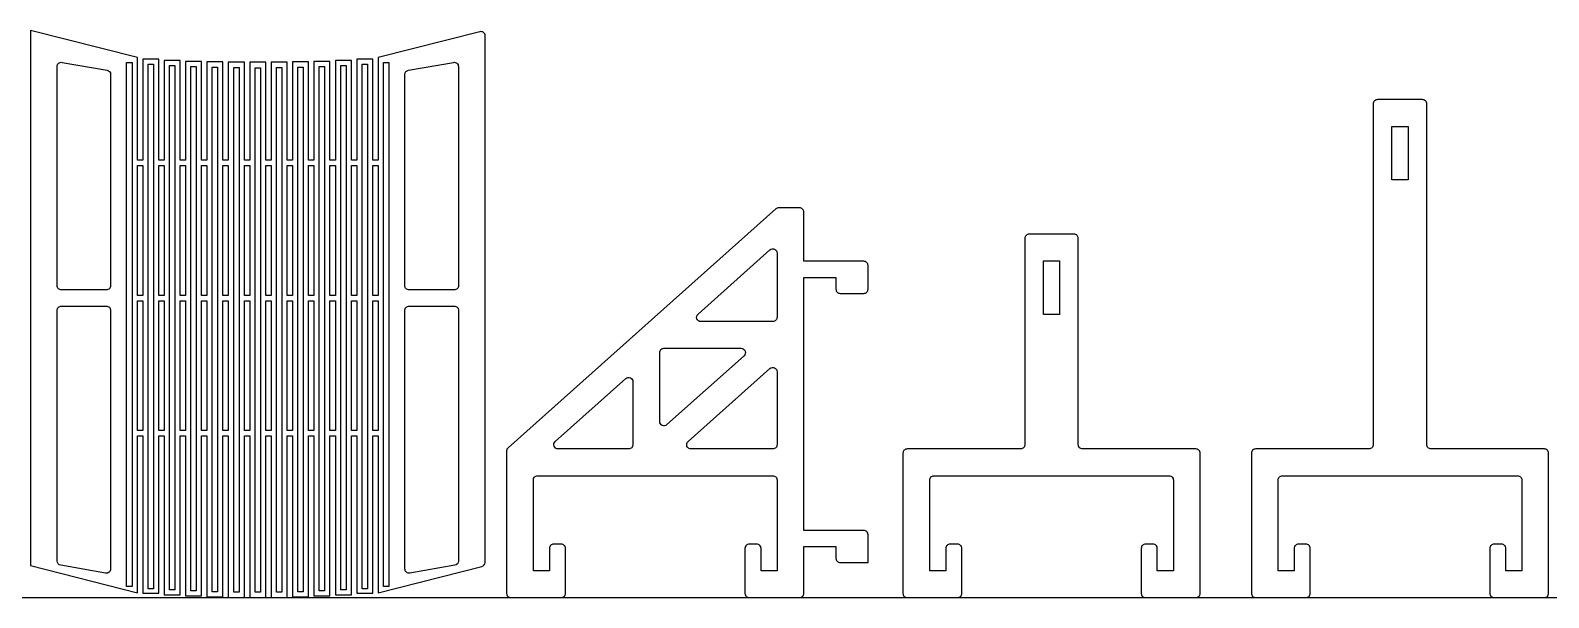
# Model space of a CAD drawing. Header units: inches. Extents: x 89 to 373, y 55 to 161.
import ezdxf

# ---------------------------------------------------------------- set-up
doc = ezdxf.new("R2010")
doc.units = ezdxf.units.IN
doc.header["$MEASUREMENT"] = 0
doc.layers.add('2', color=3, linetype='Continuous')
doc.layers.add('3', color=30, linetype='Continuous')

msp = doc.modelspace()

# ---------------------------------------------------------------- linework, layer by layer
msp.add_xline((228.52, 55.37), (1, 0))
at = {"layer": '2'}
for points in [[(103.97, 153.11), (103.97, 113.64, -0.414214), (103.17, 112.84), (94.77, 112.84, -0.414214), (93.97, 113.64), (93.97, 154.58, -0.465704), (94.91, 155.36), (103.31, 153.9, -0.364532)], [(168.97, 154.58), (168.97, 113.64, -0.414214), (168.17, 112.84), (159.77, 112.84, -0.414214), (158.97, 113.64), (158.97, 153.11, -0.364532), (159.64, 153.9), (168.04, 155.36, -0.465704)], [(213.75, 108.33), (227.19, 120.31, -0.647612), (228.52, 119.71), (228.52, 107.74, -0.414214), (227.72, 106.94), (214.29, 106.94, -0.689144)], [(103.97, 109.04), (103.97, 60.74, -0.465704), (103.04, 59.95), (94.64, 61.41, -0.364532), (93.97, 62.2), (93.97, 109.04, -0.414214), (94.77, 109.84), (103.17, 109.84, -0.414214)], [(168.97, 109.04), (168.97, 62.2, -0.364532), (168.31, 61.41), (159.91, 59.95, -0.465704), (158.97, 60.74), (158.97, 109.04, -0.414214), (159.77, 109.84), (168.17, 109.84, -0.414214)], [(206.58, 88.28), (206.58, 101.14, -0.414214), (207.38, 101.94), (221.8, 101.94, -0.689144), (222.34, 100.54), (207.91, 87.68, -0.647612)], [(200.78, 83.14), (187.59, 83.14, -0.689144), (187.06, 84.54), (200.24, 96.29, -0.647612), (201.58, 95.7), (201.58, 83.94, -0.414214)], [(228.52, 97.57), (228.52, 83.94, -0.414214), (227.72, 83.14), (212.43, 83.14, -0.689144), (211.9, 84.54), (227.19, 98.17, -0.647612)]]:
    msp.add_lwpolyline(points, format="xyb", close=True, dxfattribs=at)
for points in [[(107.97, 155.36), (107.97, 57.46), (106.97, 57.46), (106.97, 155.36)], [(111.97, 155.03), (111.97, 57.03), (110.97, 57.03), (110.97, 155.03)], [(115.97, 154.78), (115.97, 56.83), (114.97, 56.83), (114.97, 154.78)], [(119.97, 154.59), (119.97, 56.63), (118.97, 56.63), (118.97, 154.59)], [(123.97, 154.46), (123.97, 56.46), (122.97, 56.46), (122.97, 154.46)], [(127.97, 154.4), (127.97, 56.4), (126.97, 56.4), (126.97, 154.4)], [(131.97, 154.37), (131.97, 56.37), (130.97, 56.37), (130.97, 154.37)], [(135.97, 154.4), (135.97, 56.4), (134.97, 56.4), (134.97, 154.4)], [(139.97, 56.46), (138.97, 56.46), (138.97, 154.46), (139.97, 154.46)], [(143.97, 154.59), (143.97, 56.63), (142.97, 56.63), (142.97, 154.59)], [(147.97, 154.78), (147.97, 56.83), (146.97, 56.83), (146.97, 154.78)], [(151.97, 57.03), (150.97, 57.03), (150.97, 155.03), (151.97, 155.03)], [(155.97, 155.36), (155.97, 57.46), (154.97, 57.46), (154.97, 155.36)], [(343.43, 133.4), (343.43, 143.4), (346.43, 143.4), (346.43, 133.4)], [(109.97, 136.09), (109.97, 111.84), (108.97, 111.84), (108.97, 136.09)], [(113.97, 136.09), (113.97, 111.84), (112.97, 111.84), (112.97, 136.09)], [(117.97, 136.09), (117.97, 111.84), (116.97, 111.84), (116.97, 136.09)], [(121.97, 136.09), (121.97, 111.84), (120.97, 111.84), (120.97, 136.09)], [(125.97, 136.09), (125.97, 111.84), (124.97, 111.84), (124.97, 136.09)], [(129.97, 136.09), (129.97, 111.84), (128.97, 111.84), (128.97, 136.09)], [(133.97, 136.09), (133.97, 111.84), (132.97, 111.84), (132.97, 136.09)], [(137.97, 136.09), (137.97, 111.84), (136.97, 111.84), (136.97, 136.09)], [(141.97, 136.09), (141.97, 111.84), (140.97, 111.84), (140.97, 136.09)], [(145.97, 136.09), (145.97, 111.84), (144.97, 111.84), (144.97, 136.09)], [(149.97, 136.09), (149.97, 111.84), (148.97, 111.84), (148.97, 136.09)], [(153.97, 136.09), (153.97, 111.84), (152.97, 111.84), (152.97, 136.09)], [(278.31, 108.27), (278.31, 118.27), (281.31, 118.27), (281.31, 108.27)], [(109.97, 110.84), (109.97, 86.59), (108.97, 86.59), (108.97, 110.84)], [(113.97, 110.84), (113.97, 86.59), (112.97, 86.59), (112.97, 110.84)], [(117.97, 110.84), (117.97, 86.59), (116.97, 86.59), (116.97, 110.84)], [(121.97, 110.84), (121.97, 86.59), (120.97, 86.59), (120.97, 110.84)], [(125.97, 110.84), (125.97, 86.59), (124.97, 86.59), (124.97, 110.84)], [(129.97, 110.84), (129.97, 86.59), (128.97, 86.59), (128.97, 110.84)], [(133.97, 110.84), (133.97, 86.59), (132.97, 86.59), (132.97, 110.84)], [(137.97, 110.84), (137.97, 86.59), (136.97, 86.59), (136.97, 110.84)], [(141.97, 110.84), (141.97, 86.59), (140.97, 86.59), (140.97, 110.84)], [(145.97, 110.84), (145.97, 86.59), (144.97, 86.59), (144.97, 110.84)], [(149.97, 110.84), (149.97, 86.59), (148.97, 86.59), (148.97, 110.84)], [(153.97, 110.84), (153.97, 86.59), (152.97, 86.59), (152.97, 110.84)]]:
    msp.add_lwpolyline(points, close=True, dxfattribs=at)
at = {"layer": '3'}
for points in [[(172.98, 161.09), (153.97, 156.27), (153.97, 137.09), (152.97, 137.09), (152.97, 155.96), (149.97, 155.96), (149.97, 137.09), (148.97, 137.09), (148.97, 155.72), (145.97, 155.72), (145.97, 137.09), (144.97, 137.09), (144.97, 155.55), (141.97, 155.55), (141.97, 137.09), (140.97, 137.09), (140.97, 155.44), (137.97, 155.44), (137.97, 137.09), (136.97, 137.09), (136.97, 155.42), (133.97, 155.42), (133.97, 137.09), (132.97, 137.09), (132.97, 155.37), (129.97, 155.37), (129.97, 137.09), (128.97, 137.09), (128.97, 155.42), (125.97, 155.42), (125.97, 137.09), (124.97, 137.09), (124.97, 155.44), (121.97, 155.44), (121.97, 137.09), (120.97, 137.09), (120.97, 155.55), (117.97, 155.55), (117.97, 137.09), (116.97, 137.09), (116.97, 155.72), (113.97, 155.72), (113.97, 137.09), (112.97, 137.09), (112.97, 155.96), (109.97, 155.96), (109.97, 137.09), (108.97, 137.09), (108.97, 156.27), (88.97, 161.34), (88.97, 61.34), (108.97, 56.27), (108.97, 85.59), (109.97, 85.59), (109.97, 61.34), (109.97, 56.19), (112.97, 56.19), (112.97, 73.46), (112.97, 85.59), (113.97, 85.59), (113.97, 61.34), (113.97, 55.9), (116.97, 55.9), (116.97, 73.46), (116.97, 85.59), (117.97, 85.59), (117.97, 61.34), (117.97, 55.68), (120.97, 55.68), (120.97, 73.46), (120.97, 85.59), (121.97, 85.59), (121.97, 61.34), (121.97, 55.52), (124.97, 55.52), (124.97, 73.46), (124.97, 85.59), (125.97, 85.59), (125.97, 61.34), (125.97, 55.42), (128.97, 55.42), (128.97, 73.46), (128.97, 85.59), (129.97, 85.59), (129.97, 61.34), (129.97, 55.37), (132.97, 55.37), (132.97, 73.46), (132.97, 85.59), (133.97, 85.59), (133.97, 61.34), (133.97, 55.42), (136.97, 55.42), (136.97, 73.46), (136.97, 85.59), (137.97, 85.59), (137.97, 61.34), (137.97, 55.52), (140.97, 55.52), (140.97, 73.46), (140.97, 85.59), (141.97, 85.59), (141.97, 61.34), (141.97, 55.68), (144.97, 55.68), (144.97, 73.46), (144.97, 85.59), (145.97, 85.59), (145.97, 61.34), (145.97, 55.9), (148.97, 55.9), (148.97, 73.46), (148.97, 85.59), (149.97, 85.59), (149.97, 61.34), (149.97, 56.19), (152.97, 56.19), (152.97, 73.46), (152.97, 85.59), (153.97, 85.59), (153.97, 56.27), (173.37, 61.18, 0.343281), (173.97, 61.96), (173.97, 160.31, 0.488891)], [(349.13, 148.4), (340.73, 148.4, 0.414214), (339.93, 147.6), (339.93, 83.94, -0.414214), (339.13, 83.14), (317.96, 83.14, 0.414214), (317.16, 82.34), (317.16, 56.17, 0.414214), (317.96, 55.37), (327.36, 55.37, 0.414214), (328.16, 56.17), (328.16, 64.57, 0.414214), (327.36, 65.37), (325.96, 65.37, 0.414214), (325.16, 64.57), (325.16, 60.37), (322.16, 60.37), (322.16, 77.34, -0.414214), (322.96, 78.14), (366.91, 78.14, -0.414214), (367.71, 77.34), (367.71, 60.37), (364.71, 60.37), (364.71, 64.57, 0.414214), (363.91, 65.37), (362.51, 65.37, 0.414214), (361.71, 64.57), (361.71, 56.17, 0.414214), (362.51, 55.37), (371.91, 55.37, 0.414214), (372.71, 56.17), (372.71, 82.34, 0.414214), (371.91, 83.14), (350.73, 83.14, -0.414214), (349.93, 83.94), (349.93, 147.6, 0.414214)], [(233.52, 115.2), (239.52, 115.2), (239.52, 113, 0.414214), (240.32, 112.2), (244.72, 112.2, 0.414214), (245.52, 113), (245.52, 117.4, 0.414214), (244.72, 118.2), (233.52, 118.2), (233.52, 127.4, 0.414214), (232.72, 128.2), (228.83, 128.2, 0.184032), (228.29, 127.99), (178.24, 83.38, 0.213878), (177.97, 82.78), (177.97, 56.17, 0.414214), (178.77, 55.37), (182.97, 55.37), (188.17, 55.37, 0.414214), (188.97, 56.17), (188.97, 64.57, 0.414214), (188.17, 65.37), (186.77, 65.37, 0.414214), (185.97, 64.57), (185.97, 60.37), (182.97, 60.37), (182.97, 77.34, -0.414214), (183.77, 78.14), (227.72, 78.14, -0.414214), (228.52, 77.34), (228.52, 60.37), (225.52, 60.37), (225.52, 64.57, 0.414214), (224.72, 65.37), (223.32, 65.37, 0.414214), (222.52, 64.57), (222.52, 56.17, 0.414214), (223.32, 55.37), (228.52, 55.37), (232.72, 55.37, 0.414214), (233.52, 56.17), (233.52, 64.93), (239.52, 64.93), (239.52, 62.73, 0.414214), (240.32, 61.93), (245.52, 61.93), (245.52, 67.13, 0.414214), (244.72, 67.93), (233.52, 67.93), (233.52, 83.14)], [(284.01, 123.27), (275.61, 123.27, 0.414214), (274.81, 122.47), (274.81, 83.94, -0.414214), (274.01, 83.14), (252.84, 83.14, 0.414214), (252.04, 82.34), (252.04, 56.17, 0.414214), (252.84, 55.37), (262.24, 55.37, 0.414214), (263.04, 56.17), (263.04, 64.57, 0.414214), (262.24, 65.37), (260.84, 65.37, 0.414214), (260.04, 64.57), (260.04, 60.37), (257.04, 60.37), (257.04, 77.34, -0.414214), (257.84, 78.14), (301.78, 78.14, -0.414214), (302.58, 77.34), (302.58, 60.37), (299.58, 60.37), (299.58, 64.57, 0.414214), (298.78, 65.37), (297.38, 65.37, 0.414214), (296.58, 64.57), (296.58, 56.17, 0.414214), (297.38, 55.37), (306.78, 55.37, 0.414214), (307.58, 56.17), (307.58, 82.34, 0.414214), (306.78, 83.14), (285.61, 83.14, -0.414214), (284.81, 83.94), (284.81, 122.47, 0.414214)]]:
    msp.add_lwpolyline(points, format="xyb", close=True, dxfattribs=at)

doc.saveas('drawing.dxf')
